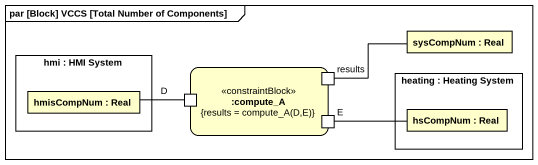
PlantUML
@startuml
mainframe par [Block] VCCS [Total Number of Components]
rectangle "sysCompNum : Real" as sysCompNum
rectangle "hmi : HMI System" as hmi {
  rectangle "hmisCompNum : Real" as hmisCompNum
}
rectangle ":compute_A\n{results = compute_A(D,E)}" as compute_A <<constraintBlock>> {
  port results
  port D
  port E
}
rectangle "heating : Heating System" as heating {
  rectangle "hsCompNum : Real" as hsCompNum
}
results -right- sysCompNum
hmisCompNum -right- D
E -right- hsCompNum
@enduml
